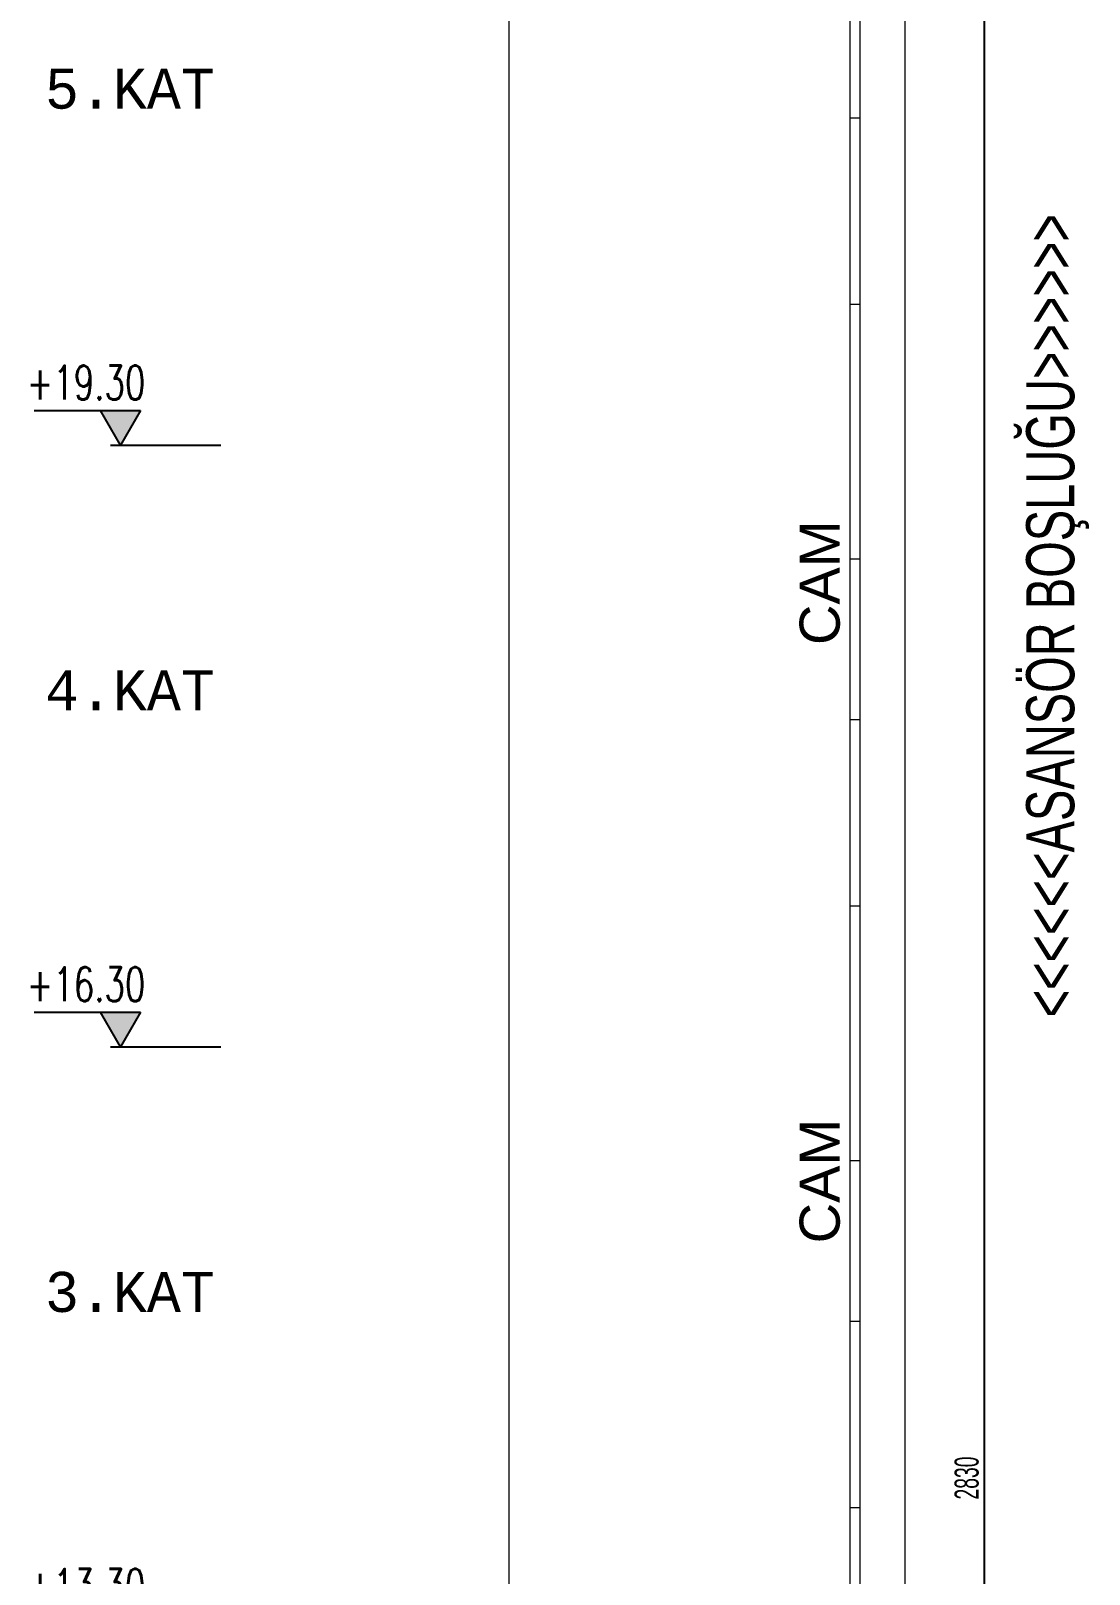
# Model space of a CAD drawing. Header units: inches. Extents: x -7543 to -822, y 102837 to 190349.
# Drawn here: x -828.9492 to -828.8436, y 102837.0713 to 102837.2252 of the extents above; entities that cross this region are included whole.
import ezdxf
from ezdxf.enums import TextEntityAlignment as Align

# ---------------------------------------------------------------- set-up
doc = ezdxf.new("R2010")
doc.units = ezdxf.units.IN
doc.header["$MEASUREMENT"] = 0
doc.layers.add('BALKON', color=7, linetype='Continuous', lineweight=20, true_color=0xffaaa9)
doc.layers.add('PENCERE', color=7, linetype='Continuous', lineweight=18, true_color=0xffb360)
for name, color, linetype, lineweight in [('ICOL', 55, 'Continuous', 25), ('İZ DÜŞÜM', 253, 'Continuous', 20), ('YAZI', 7, 'Continuous', 25)]:
    doc.layers.add(name, color=color, linetype=linetype, lineweight=lineweight)
doc.styles.add('arıal', font='arial.ttf', dxfattribs={"width": 0.7})
doc.styles.add('ISIM', font='monos.ttf', dxfattribs={"width": 1.1, "height": 200})
doc.styles.add('KAPı-PEN', font='simplex.shx', dxfattribs={"width": 0.7, "height": 10})
doc.styles.add('OLCU', font='tromand.shx', dxfattribs={"width": 0.6, "height": 12})
doc.styles.add('TURKCE', font='arial.ttf')

msp = doc.modelspace()

# ---------------------------------------------------------------- hatches: boundary and pattern name
at = {"layer": 'ICOL'}
for points in [[(-828.93827, 102837.18735), (-828.94227, 102837.18735), (-828.94027, 102837.18388)], [(-828.93827, 102837.12735), (-828.94227, 102837.12735), (-828.94027, 102837.12388)]]:
    msp.add_hatch(color=2, dxfattribs=at).paths.add_polyline_path(points)

# ---------------------------------------------------------------- linework, layer by layer
at = {"layer": 'BALKON'}
msp.add_line((-828.90152, 102837.38188), (-828.90152, 102836.93748), dxfattribs=at)
at = {"layer": 'ICOL'}
msp.add_line((-828.85412, 102837.36388), (-828.85412, 102836.79788), dxfattribs=at)
at = {"layer": 'ICOL', "color": 2}
for p, q in [((-828.94888, 102837.18735), (-828.93827, 102837.18735)), ((-828.94027, 102837.18388), (-828.94227, 102837.18735)), ((-828.93827, 102837.18735), (-828.94027, 102837.18388)), ((-828.94127, 102837.18388), (-828.93027, 102837.18388)), ((-828.94888, 102837.12735), (-828.93827, 102837.12735)), ((-828.94027, 102837.12388), (-828.94227, 102837.12735)), ((-828.93827, 102837.12735), (-828.94027, 102837.12388)), ((-828.94127, 102837.12388), (-828.93027, 102837.12388))]:
    msp.add_line(p, q, dxfattribs=at)
at = {"layer": 'İZ DÜŞÜM'}
msp.add_line((-828.86202, 102837.36328), (-828.86202, 102836.79838), dxfattribs=at)
at = {"layer": 'PENCERE'}
for p, q in [((-828.86752, 102837.24728), (-828.86752, 102837.18088)), ((-828.86652, 102837.24728), (-828.86652, 102837.18088)), ((-828.86752, 102837.21653), (-828.86652, 102837.21653)), ((-828.86752, 102837.19794), (-828.86652, 102837.19794)), ((-828.86752, 102837.18728), (-828.86752, 102837.12088)), ((-828.86652, 102837.18728), (-828.86652, 102837.12088)), ((-828.86752, 102837.17256), (-828.86652, 102837.17256)), ((-828.86752, 102837.15653), (-828.86652, 102837.15653)), ((-828.86752, 102837.13794), (-828.86652, 102837.13794)), ((-828.86752, 102837.12728), (-828.86752, 102837.06088)), ((-828.86652, 102837.12728), (-828.86652, 102837.06088)), ((-828.86752, 102837.11256), (-828.86652, 102837.11256)), ((-828.86752, 102837.09653), (-828.86652, 102837.09653)), ((-828.86752, 102837.07794), (-828.86652, 102837.07794))]:
    msp.add_line(p, q, dxfattribs=at)

# ---------------------------------------------------------------- texts
at = {"layer": 'ICOL', "insert": (-828.85585, 102837.08088), "char_height": 0.0024, "attachment_point": 5, "rotation": 90, "style": 'OLCU'}
msp.add_mtext('\\A1;2830', dxfattribs=at)
at = {"layer": 'ICOL', "color": 2, "style": 'KAPı-PEN', "width": 0.7}
for tag, p in [('+19.30', (-828.9437, 102837.18842)), ('+16.30', (-828.9437, 102837.12842)), ('+13.30', (-828.9437, 102837.06842))]:
    msp.add_attdef(tag, text='+17.50', height=0.0034, dxfattribs=at).set_placement(p, align=Align.CENTER)
at = {"layer": 'YAZI', "style": 'ISIM'}
for s, p in [('5.KAT', (-828.9478, 102837.21744)), ('4.KAT', (-828.9478, 102837.15744)), ('3.KAT', (-828.9478, 102837.09744))]:
    msp.add_text(s, height=0.004, dxfattribs=at).set_placement(p)
at = {"layer": 'YAZI', "style": 'arıal', "width": 0.7}
msp.add_text('<<<<<<ASANSÖR BOŞLUĞU>>>>>>', height=0.0048, rotation=90, dxfattribs=at).set_placement((-828.84512, 102837.12682))
at = {"layer": 'YAZI', "style": 'TURKCE'}
for p in [(-828.86852, 102837.16395), (-828.86852, 102837.10428)]:
    msp.add_text('CAM', height=0.004, rotation=90, dxfattribs=at).set_placement(p)

doc.saveas('drawing.dxf')
